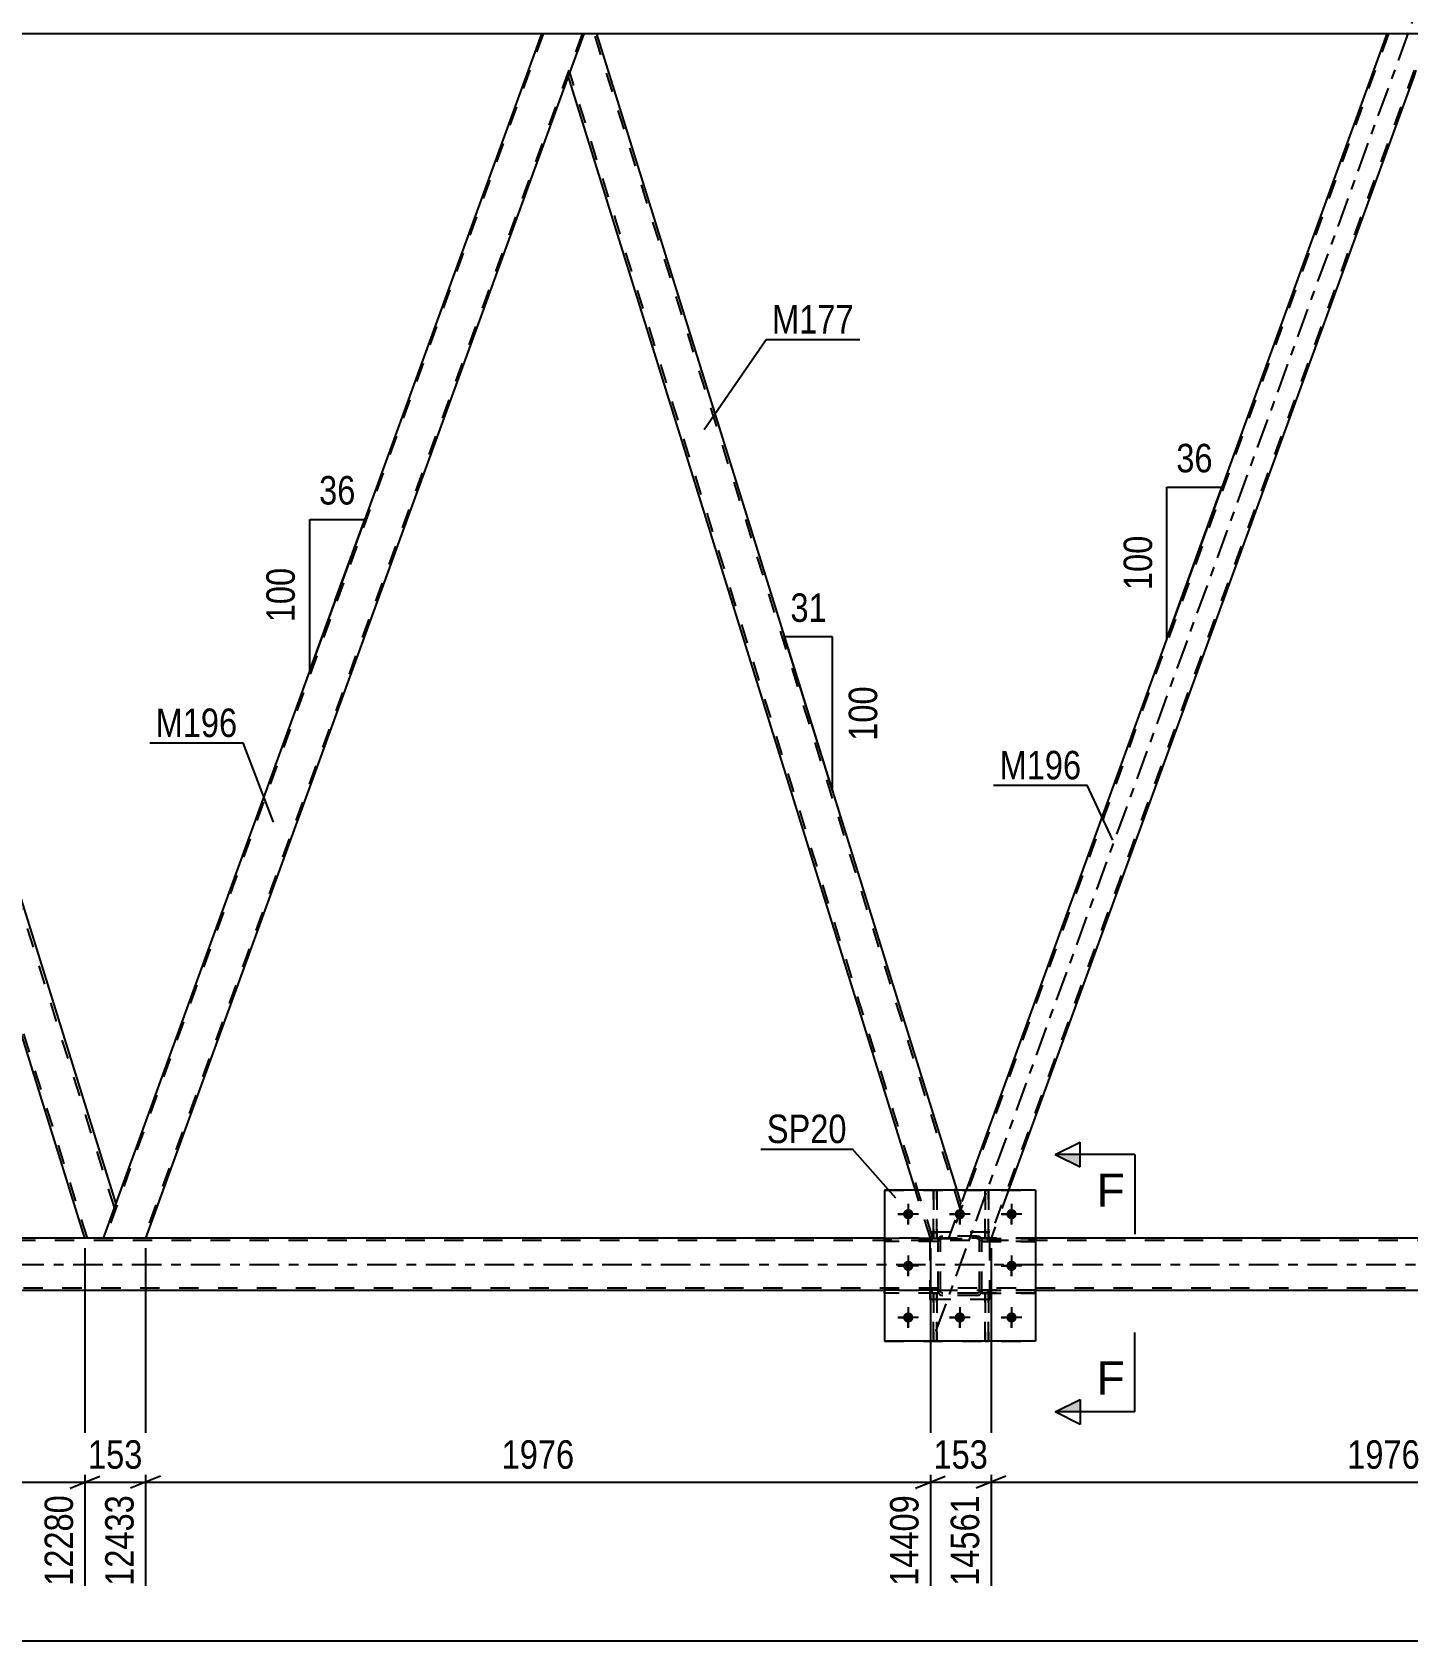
# Model space of a CAD drawing. Header units: millimetres. Extents: x 0 to 841, y 0 to 594.
# Drawn here: x 505 to 643.5, y 294.1 to 456 of the extents above; entities that cross this region are included whole.
import ezdxf

# ---------------------------------------------------------------- set-up
doc = ezdxf.new("R2010")
doc.units = ezdxf.units.MM
doc.linetypes.add('DXK_LINE_DOT2', pattern=[3.9198, 1.9599, -1.9599])
doc.linetypes.add('DXK_LINE_DOT3', pattern=[5.9187, 2.979, -0.9799, 0.9799, -0.9799])
doc.styles.add('Arial', font='ARIAL.TTF', dxfattribs={"height": 0.2})
doc.styles.add('Arial Narrow', font='ARIALN.TTF', dxfattribs={"height": 0.2})

# ---------------------------------------------------------------- blocks, each defined once
blk = doc.blocks.new('Part-814521776-3732 - 3269')
at = {"color": 7, "linetype": 'DXK_LINE_DOT3'}
blk.add_line((595.99, 325.18), (646.95, 465.19), dxfattribs=at)
at = {"color": 7, "linetype": 'DXK_LINE_DOT2'}
for p, q in [((641.57, 455.8), (597.45, 334.58)), ((645.49, 455.8), (601.36, 334.58)), ((645.66, 455.8), (644.13, 451.6)), ((597.28, 334.58), (599.03, 339.4)), ((603.29, 339.4), (601.54, 334.58)), ((601.54, 334.58), (597.28, 334.58))]:
    blk.add_line(p, q, dxfattribs=at)
at = {"color": 2, "linetype": 'Continuous'}
for p, q in [((641.4, 455.8), (599.03, 339.4)), ((645.66, 455.8), (641.4, 455.8)), ((644.13, 451.6), (603.29, 339.4))]:
    blk.add_line(p, q, dxfattribs=at)
blk = doc.blocks.new('Part-814521776-3477 - 3269')
at = {"color": 7, "linetype": 'DXK_LINE_DOT2'}
for p, q in [((595.75, 334.56), (595.75, 339.4)), ((595.75, 339.4), (596.07, 339.4)), ((596.07, 339.4), (596.07, 334.56)), ((595.75, 335.16), (596.07, 335.16)), ((596.07, 334.56), (595.75, 334.56))]:
    blk.add_line(p, q, dxfattribs=at)
blk = doc.blocks.new('Part-814521776-3480 - 3269')
at = {"color": 7, "linetype": 'DXK_LINE_DOT2'}
for p, q in [((600.95, 334.56), (600.95, 339.4)), ((600.95, 339.4), (601.27, 339.4)), ((601.27, 339.4), (601.27, 334.56)), ((600.95, 335.16), (601.27, 335.16)), ((601.27, 334.56), (600.95, 334.56))]:
    blk.add_line(p, q, dxfattribs=at)
blk = doc.blocks.new('Part-814521776-3491 - 3269')
at = {"color": 7, "linetype": 'DXK_LINE_DOT2'}
for p, q in [((595.75, 324.2), (595.75, 329.04)), ((595.75, 329.04), (596.07, 329.04)), ((596.07, 329.04), (596.07, 324.2)), ((595.75, 328.44), (596.07, 328.44)), ((596.07, 324.2), (595.75, 324.2))]:
    blk.add_line(p, q, dxfattribs=at)
blk = doc.blocks.new('Part-814521776-3494 - 3269')
at = {"color": 7, "linetype": 'DXK_LINE_DOT2'}
for p, q in [((600.95, 324.2), (600.95, 329.04)), ((600.95, 329.04), (601.27, 329.04)), ((601.27, 329.04), (601.27, 324.2)), ((600.95, 328.44), (601.27, 328.44)), ((601.27, 324.2), (600.95, 324.2))]:
    blk.add_line(p, q, dxfattribs=at)
blk = doc.blocks.new('Part-814521776-3647 - 3269')
at = {"color": 7, "linetype": 'DXK_LINE_DOT2'}
for p, q in [((596.2, 334.32), (596.23, 334.5)), ((596.23, 334.5), (596.2, 334.32)), ((596.2, 329.28), (596.2, 334.32)), ((596.44, 334.32), (596.45, 334.41)), ((596.44, 329.28), (596.44, 334.32)), ((596.45, 334.41), (596.51, 334.49)), ((596.49, 334.76), (596.68, 334.8)), ((596.68, 334.8), (596.49, 334.76)), ((596.51, 334.49), (596.58, 334.54)), ((596.58, 334.54), (596.68, 334.56)), ((600.12, 334.8), (596.68, 334.8)), ((596.68, 334.56), (600.12, 334.56)), ((600.12, 334.8), (600.3, 334.76)), ((600.3, 334.76), (600.12, 334.8)), ((600.12, 334.56), (600.21, 334.54)), ((600.21, 334.54), (600.29, 334.49)), ((600.29, 334.49), (600.34, 334.41)), ((600.34, 334.41), (600.36, 334.32)), ((600.36, 329.28), (600.36, 334.32)), ((600.56, 334.5), (600.6, 334.32)), ((600.6, 334.32), (600.56, 334.5)), ((600.6, 329.28), (600.6, 334.32)), ((596.23, 329.1), (596.2, 329.28)), ((596.2, 329.28), (596.23, 329.1)), ((596.45, 329.19), (596.44, 329.28)), ((596.51, 329.11), (596.45, 329.19)), ((596.68, 328.8), (596.49, 328.84)), ((596.49, 328.84), (596.68, 328.8)), ((596.58, 329.06), (596.51, 329.11)), ((596.68, 329.04), (596.58, 329.06)), ((600.12, 329.04), (596.68, 329.04)), ((600.12, 328.8), (596.68, 328.8)), ((600.21, 329.06), (600.12, 329.04)), ((600.3, 328.84), (600.12, 328.8)), ((600.12, 328.8), (600.3, 328.84)), ((600.29, 329.11), (600.21, 329.06)), ((600.34, 329.19), (600.29, 329.11)), ((600.36, 329.28), (600.34, 329.19)), ((600.6, 329.28), (600.56, 329.1)), ((600.56, 329.1), (600.6, 329.28))]:
    blk.add_line(p, q, dxfattribs=at)
at = {"color": 7, "linetype": 'DXK_LINE_DOT3'}
blk.add_line((598.4, 331.8), (598.4, 331.8), dxfattribs=at)
at = {"color": 7, "linetype": 'DXK_LINE_DOT2'}
for centre, start, end in [((596.68, 334.32), 112.5, 157.5), ((596.68, 334.32), 112.5, 157.5), ((600.12, 334.32), 22.5, 67.5), ((600.12, 334.32), 22.5, 67.5), ((596.68, 329.28), 202.5, 247.5), ((596.68, 329.28), 202.5, 247.5), ((600.12, 329.28), 292.5, 337.5), ((600.12, 329.28), 292.5, 337.5)]:
    blk.add_arc(centre, 0.48, start, end, dxfattribs=at)
blk = doc.blocks.new('Part-814521776-3526 - 3269')
at = {"color": 7, "linetype": 'DXK_LINE_DOT2'}
for p, q in [((596.2, 334.56), (590.8, 334.56)), ((590.8, 334.24), (590.8, 334.56)), ((596.2, 334.24), (590.8, 334.24)), ((595.6, 334.24), (595.6, 334.56)), ((596.2, 334.56), (596.2, 334.24))]:
    blk.add_line(p, q, dxfattribs=at)
blk = doc.blocks.new('Part-814521776-3527 - 3269')
at = {"color": 7, "linetype": 'DXK_LINE_DOT2'}
for p, q in [((596.2, 329.36), (590.8, 329.36)), ((590.8, 329.04), (590.8, 329.36)), ((596.2, 329.04), (590.8, 329.04)), ((595.6, 329.04), (595.6, 329.36)), ((596.2, 329.36), (596.2, 329.04))]:
    blk.add_line(p, q, dxfattribs=at)
blk = doc.blocks.new('Part-814521776-3531 - 3269')
at = {"color": 7, "linetype": 'DXK_LINE_DOT2'}
for p, q in [((601.4, 335.2), (595.4, 335.2)), ((595.4, 328.4), (595.4, 335.2)), ((601.4, 328.4), (601.4, 335.2)), ((601.4, 328.4), (595.4, 328.4))]:
    blk.add_line(p, q, dxfattribs=at)
blk = doc.blocks.new('Part-814521776-3659 - 3269')
at = {"color": 7, "linetype": 'DXK_LINE_DOT2'}
for p, q in [((556.43, 455.8), (512.31, 334.58)), ((560.35, 455.8), (516.23, 334.58)), ((560.52, 455.8), (558.99, 451.6)), ((513.39, 338), (512.14, 334.58)), ((516.4, 334.58), (512.14, 334.58))]:
    blk.add_line(p, q, dxfattribs=at)
at = {"color": 2, "linetype": 'Continuous'}
for p, q in [((556.26, 455.8), (513.39, 338)), ((560.52, 455.8), (556.26, 455.8)), ((558.99, 451.6), (516.4, 334.58))]:
    blk.add_line(p, q, dxfattribs=at)
blk = doc.blocks.new('Part-814521776-3695 - 3269')
at = {"color": 7, "linetype": 'DXK_LINE_DOT2'}
for p, q in [((600.6, 329.04), (600.6, 329.36)), ((600.6, 329.36), (606, 329.36)), ((606, 329.04), (600.6, 329.04)), ((601.2, 329.04), (601.2, 329.36)), ((606, 329.36), (606, 329.04))]:
    blk.add_line(p, q, dxfattribs=at)
blk = doc.blocks.new('Part-814521776-3562 - 3269')
at = {"color": 2, "linetype": 'Continuous'}
for p, q in [((560.52, 455.8), (558.99, 451.6)), ((561.84, 455.8), (560.52, 455.8)), ((598.12, 339.4), (561.84, 455.8)), ((593.93, 339.4), (558.97, 451.55))]:
    blk.add_line(p, q, dxfattribs=at)
at = {"color": 7, "linetype": 'DXK_LINE_DOT2'}
for p, q in [((598.41, 337.68), (561.59, 455.8)), ((595.68, 334.58), (559.11, 451.92)), ((558.99, 451.6), (558.97, 451.55)), ((595.43, 334.58), (593.93, 339.4)), ((598.54, 338.05), (598.12, 339.4)), ((597.28, 334.58), (598.54, 338.05)), ((595.43, 334.58), (597.28, 334.58))]:
    blk.add_line(p, q, dxfattribs=at)
blk = doc.blocks.new('Part-814521776-3649 - 3269')
at = {"color": 7, "linetype": 'DXK_LINE_DOT2'}
for p, q in [((590.8, 339.4), (606, 339.4)), ((590.8, 339.4), (590.8, 324.2)), ((606, 339.4), (606, 324.2)), ((590.8, 324.2), (606, 324.2))]:
    blk.add_line(p, q, dxfattribs=at)
blk = doc.blocks.new('Part-814521776-3574 - 3269')
at = {"color": 7, "linetype": 'DXK_LINE_DOT2'}
for p, q in [((601.27, 329.04), (600.95, 329.04)), ((600.95, 329.04), (600.95, 324.2)), ((601.27, 324.2), (601.27, 329.04)), ((600.95, 328.44), (601.27, 328.44)), ((600.95, 324.2), (601.27, 324.2))]:
    blk.add_line(p, q, dxfattribs=at)
blk = doc.blocks.new('Part-814521776-3575 - 3269')
at = {"color": 7, "linetype": 'DXK_LINE_DOT2'}
for p, q in [((606, 334.56), (600.6, 334.56)), ((600.6, 334.56), (600.6, 334.24)), ((600.6, 334.24), (606, 334.24)), ((601.2, 334.24), (601.2, 334.56)), ((606, 334.24), (606, 334.56))]:
    blk.add_line(p, q, dxfattribs=at)
blk = doc.blocks.new('Part-814521776-3576 - 3269')
at = {"color": 7, "linetype": 'DXK_LINE_DOT2'}
for p, q in [((606, 329.36), (600.6, 329.36)), ((600.6, 329.36), (600.6, 329.04)), ((600.6, 329.04), (606, 329.04)), ((601.2, 329.04), (601.2, 329.36)), ((606, 329.04), (606, 329.36))]:
    blk.add_line(p, q, dxfattribs=at)
blk = doc.blocks.new('Part-814521776-3626 - 3269')
at = {"color": 7, "linetype": 'DXK_LINE_DOT2'}
for p, q in [((600.6, 334.24), (600.6, 334.56)), ((600.6, 334.56), (606, 334.56)), ((606, 334.24), (600.6, 334.24)), ((601.2, 334.24), (601.2, 334.56)), ((606, 334.56), (606, 334.24))]:
    blk.add_line(p, q, dxfattribs=at)
blk = doc.blocks.new('Part-814521776-3636 - 3269')
at = {"color": 2, "linetype": 'Continuous'}
for p, q in [((475.39, 455.8), (473.86, 451.6)), ((476.71, 455.8), (475.39, 455.8)), ((476.71, 455.8), (513.41, 338.05)), ((510.3, 334.58), (473.84, 451.55)), ((513.24, 337.59), (512.14, 334.58)), ((513.39, 337.99), (513.24, 337.59)), ((513.39, 338), (513.39, 337.99))]:
    blk.add_line(p, q, dxfattribs=at)
at = {"color": 7, "linetype": 'DXK_LINE_DOT2'}
for p, q in [((513.27, 337.68), (476.45, 455.8)), ((510.55, 334.58), (473.98, 451.92)), ((473.86, 451.6), (473.84, 451.55)), ((513.24, 337.59), (513.33, 337.83)), ((513.41, 338.05), (513.39, 338)), ((512.14, 334.58), (510.3, 334.58))]:
    blk.add_line(p, q, dxfattribs=at)
blk = doc.blocks.new('Part-814521776-3640 - 3269')
at = {"color": 2, "linetype": 'Continuous'}
blk.add_line((601.27, 339.4), (600.95, 339.4), dxfattribs=at)
at = {"color": 7, "linetype": 'DXK_LINE_DOT2'}
for p, q in [((600.95, 339.4), (600.95, 334.56)), ((601.27, 334.56), (601.27, 339.4)), ((600.95, 335.16), (601.27, 335.16)), ((600.95, 334.56), (601.27, 334.56))]:
    blk.add_line(p, q, dxfattribs=at)
blk = doc.blocks.new('Part-814521776-3643 - 3269')
at = {"color": 2, "linetype": 'Continuous'}
blk.add_line((596.07, 339.4), (595.75, 339.4), dxfattribs=at)
at = {"color": 7, "linetype": 'DXK_LINE_DOT2'}
for p, q in [((595.75, 339.4), (595.75, 334.56)), ((596.07, 334.56), (596.07, 339.4)), ((595.75, 335.16), (596.07, 335.16)), ((595.75, 334.56), (596.07, 334.56))]:
    blk.add_line(p, q, dxfattribs=at)
blk = doc.blocks.new('Part-814521776-3654 - 3269')
at = {"color": 2, "linetype": 'Continuous'}
for p, q in [((606, 339.4), (590.8, 339.4)), ((590.8, 339.4), (590.8, 324.2)), ((606, 339.4), (606, 324.2)), ((606, 324.2), (590.8, 324.2))]:
    blk.add_line(p, q, dxfattribs=at)
blk = doc.blocks.new('Part-814521776-3660 - 3269')
at = {"color": 7, "linetype": 'DXK_LINE_DOT2'}
for p, q in [((596.2, 329.36), (590.8, 329.36)), ((590.8, 329.36), (590.8, 329.04)), ((596.2, 329.04), (590.8, 329.04)), ((595.6, 329.04), (595.6, 329.36)), ((596.2, 329.04), (596.2, 329.36))]:
    blk.add_line(p, q, dxfattribs=at)
blk = doc.blocks.new('Part-814521776-3675 - 3269')
at = {"color": 2, "linetype": 'Continuous'}
for p, q in [((556.26, 455.8), (476.71, 455.8)), ((641.4, 455.8), (561.84, 455.8))]:
    blk.add_line(p, q, dxfattribs=at)
at = {"color": 7, "linetype": 'DXK_LINE_DOT2'}
for p, q in [((561.84, 455.8), (556.26, 455.8)), ((646.97, 455.8), (641.4, 455.8))]:
    blk.add_line(p, q, dxfattribs=at)
blk = doc.blocks.new('Part-814521776-3697 - 3269')
at = {"color": 7, "linetype": 'DXK_LINE_DOT2'}
for p, q in [((596.2, 334.32), (596.23, 334.5)), ((596.23, 334.5), (596.2, 334.32)), ((596.2, 329.28), (596.2, 334.32)), ((596.44, 334.32), (596.45, 334.41)), ((596.44, 329.28), (596.44, 334.32)), ((596.45, 334.41), (596.51, 334.49)), ((596.49, 334.76), (596.68, 334.8)), ((596.68, 334.8), (596.49, 334.76)), ((596.51, 334.49), (596.58, 334.54)), ((596.58, 334.54), (596.68, 334.56)), ((600.12, 334.8), (596.68, 334.8)), ((596.68, 334.56), (600.12, 334.56)), ((600.12, 334.8), (600.3, 334.76)), ((600.3, 334.76), (600.12, 334.8)), ((600.12, 334.56), (600.21, 334.54)), ((600.21, 334.54), (600.29, 334.49)), ((600.29, 334.49), (600.34, 334.41)), ((600.34, 334.41), (600.36, 334.32)), ((600.36, 329.28), (600.36, 334.32)), ((600.56, 334.5), (600.6, 334.32)), ((600.6, 334.32), (600.56, 334.5)), ((600.6, 329.28), (600.6, 334.32)), ((596.23, 329.1), (596.2, 329.28)), ((596.2, 329.28), (596.23, 329.1)), ((596.45, 329.19), (596.44, 329.28)), ((596.51, 329.11), (596.45, 329.19)), ((596.68, 328.8), (596.49, 328.84)), ((596.49, 328.84), (596.68, 328.8)), ((596.58, 329.06), (596.51, 329.11)), ((596.68, 329.04), (596.58, 329.06)), ((600.12, 329.04), (596.68, 329.04)), ((600.12, 328.8), (596.68, 328.8)), ((600.21, 329.06), (600.12, 329.04)), ((600.3, 328.84), (600.12, 328.8)), ((600.12, 328.8), (600.3, 328.84)), ((600.29, 329.11), (600.21, 329.06)), ((600.34, 329.19), (600.29, 329.11)), ((600.36, 329.28), (600.34, 329.19)), ((600.6, 329.28), (600.56, 329.1)), ((600.56, 329.1), (600.6, 329.28))]:
    blk.add_line(p, q, dxfattribs=at)
at = {"color": 7, "linetype": 'DXK_LINE_DOT3'}
blk.add_line((598.4, 331.8), (598.4, 331.8), dxfattribs=at)
at = {"color": 7, "linetype": 'DXK_LINE_DOT2'}
for centre, start, end in [((596.68, 334.32), 112.5, 157.5), ((596.68, 334.32), 112.5, 157.5), ((600.12, 334.32), 22.5, 67.5), ((600.12, 334.32), 22.5, 67.5), ((596.68, 329.28), 202.5, 247.5), ((596.68, 329.28), 202.5, 247.5), ((600.12, 329.28), 292.5, 337.5), ((600.12, 329.28), 292.5, 337.5)]:
    blk.add_arc(centre, 0.48, start, end, dxfattribs=at)
blk = doc.blocks.new('Part-814521776-3698 - 3269')
at = {"color": 7, "linetype": 'DXK_LINE_DOT2'}
for p, q in [((601.4, 335.2), (595.4, 335.2)), ((595.4, 328.4), (595.4, 335.2)), ((601.4, 328.4), (601.4, 335.2)), ((601.4, 328.4), (595.4, 328.4))]:
    blk.add_line(p, q, dxfattribs=at)
blk = doc.blocks.new('Part-814521776-3705 - 3269')
at = {"color": 7, "linetype": 'DXK_LINE_DOT2'}
for p, q in [((596.07, 329.04), (595.75, 329.04)), ((595.75, 329.04), (595.75, 324.2)), ((596.07, 324.2), (596.07, 329.04)), ((595.75, 328.44), (596.07, 328.44)), ((595.75, 324.2), (596.07, 324.2))]:
    blk.add_line(p, q, dxfattribs=at)
blk = doc.blocks.new('Bolt-814521776-3713 - 3269')
at = {"color": 1, "linetype": 'Continuous'}
for p, q in [((592.16, 337), (592.85, 337)), ((593.2, 338.04), (593.2, 337.35)), ((594.24, 337), (593.54, 337)), ((597.36, 337), (598.05, 337)), ((598.4, 338.04), (598.4, 337.35)), ((599.44, 337), (598.74, 337)), ((602.56, 337), (603.25, 337)), ((603.6, 338.04), (603.6, 337.35)), ((604.64, 337), (603.94, 337)), ((593.2, 335.96), (593.2, 336.65)), ((598.4, 335.96), (598.4, 336.65)), ((603.6, 335.96), (603.6, 336.65)), ((593.2, 332.84), (593.2, 332.15)), ((603.6, 332.84), (603.6, 332.15)), ((592.16, 331.8), (592.85, 331.8)), ((593.2, 330.76), (593.2, 331.45)), ((594.24, 331.8), (593.54, 331.8)), ((602.56, 331.8), (603.25, 331.8)), ((603.6, 330.76), (603.6, 331.45)), ((604.64, 331.8), (603.94, 331.8)), ((593.2, 327.64), (593.2, 326.95)), ((598.4, 327.64), (598.4, 326.95)), ((603.6, 327.64), (603.6, 326.95)), ((592.16, 326.6), (592.85, 326.6)), ((593.2, 325.56), (593.2, 326.25)), ((594.24, 326.6), (593.54, 326.6)), ((597.36, 326.6), (598.05, 326.6)), ((598.4, 325.56), (598.4, 326.25)), ((599.44, 326.6), (598.74, 326.6)), ((602.56, 326.6), (603.25, 326.6)), ((603.6, 325.56), (603.6, 326.25)), ((604.64, 326.6), (603.94, 326.6))]:
    blk.add_line(p, q, dxfattribs=at)
blk = doc.blocks.new('Bolt-814521776-3714 - 3269')
at = {"linetype": 'Continuous'}
for points in [[(593.72, 337, -1), (592.68, 337, -1)], [(598.92, 337, -1), (597.88, 337, -1)], [(604.12, 337, -1), (603.08, 337, -1)], [(593.72, 331.8, -1), (592.68, 331.8, -1)], [(604.12, 331.8, -1), (603.08, 331.8, -1)], [(593.72, 326.6, -1), (592.68, 326.6, -1)], [(598.92, 326.6, -1), (597.88, 326.6, -1)], [(604.12, 326.6, -1), (603.08, 326.6, -1)]]:
    blk.add_hatch(color=1, dxfattribs=at).paths.add_polyline_path(points)
at = {"color": 1, "linetype": 'Continuous'}
for p, q in [((594.24, 337), (592.16, 337)), ((593.2, 338.04), (593.2, 335.96)), ((599.44, 337), (597.36, 337)), ((598.4, 338.04), (598.4, 335.96)), ((604.64, 337), (602.56, 337)), ((603.6, 338.04), (603.6, 335.96)), ((593.2, 332.84), (593.2, 330.76)), ((603.6, 332.84), (603.6, 330.76)), ((594.24, 331.8), (592.16, 331.8)), ((604.64, 331.8), (602.56, 331.8)), ((593.2, 327.64), (593.2, 325.56)), ((598.4, 327.64), (598.4, 325.56)), ((603.6, 327.64), (603.6, 325.56)), ((594.24, 326.6), (592.16, 326.6)), ((599.44, 326.6), (597.36, 326.6)), ((604.64, 326.6), (602.56, 326.6))]:
    blk.add_line(p, q, dxfattribs=at)
blk = doc.blocks.new('Part-814521776-3747 - 3269')
at = {"color": 7, "linetype": 'DXK_LINE_DOT2'}
for p, q in [((740.5, 334.34), (65.21, 334.34)), ((606, 334.58), (590.8, 334.58)), ((741.25, 329.54), (65.21, 329.54)), ((606, 329.3), (590.8, 329.3))]:
    blk.add_line(p, q, dxfattribs=at)
at = {"color": 2, "linetype": 'Continuous'}
for p, q in [((590.8, 334.58), (350.59, 334.58)), ((740.46, 334.58), (606, 334.58)), ((590.8, 329.3), (350.59, 329.3)), ((741.29, 329.3), (606, 329.3))]:
    blk.add_line(p, q, dxfattribs=at)
at = {"color": 7, "linetype": 'DXK_LINE_DOT3'}
blk.add_line((65.21, 331.94), (740.88, 331.94), dxfattribs=at)
blk = doc.blocks.new('Part-814521776-3748 - 3269')
at = {"color": 7, "linetype": 'DXK_LINE_DOT2'}
for p, q in [((596.2, 334.56), (590.8, 334.56)), ((590.8, 334.56), (590.8, 334.24)), ((596.2, 334.24), (590.8, 334.24)), ((595.6, 334.24), (595.6, 334.56)), ((596.2, 334.24), (596.2, 334.56))]:
    blk.add_line(p, q, dxfattribs=at)
blk = doc.blocks.new('StraightDimension-814521776-4502 - 3269')
at = {"color": 7, "linetype": 'Continuous'}
for p, q in [((601.54, 333.58), (601.54, 299.59)), ((680.57, 333.58), (680.57, 299.59)), ((603.04, 310.63), (600.04, 309.43)), ((601.54, 310.03), (680.57, 310.03)), ((679.07, 309.43), (682.07, 310.63))]:
    blk.add_line(p, q, dxfattribs=at)
at = {"color": 0}
blk.add_wipeout([(645.31, 310.78), (645.31, 314.98), (636.8, 314.98), (636.8, 310.78)], dxfattribs=at)
at = {"color": 0, "linetype": 'Continuous'}
blk.add_wipeout([(679.97, 309.33), (675.77, 309.33), (675.77, 298.99), (679.97, 298.99)], dxfattribs=at)
at = {"color": 3, "style": 'Arial Narrow'}
blk.add_text('1976', height=2.863, dxfattribs=at).set_placement((637.4, 311.38))
at = {"color": 3, "linetype": 'Continuous', "style": 'Arial Narrow'}
blk.add_text('16537', height=2.863, rotation=90.0002, dxfattribs=at).set_placement((679.37, 299.59))
blk = doc.blocks.new('StraightDimension-814521776-4464 - 3269')
at = {"color": 7, "linetype": 'Continuous'}
for p, q in [((516.4, 333.58), (516.4, 299.59)), ((595.43, 333.58), (595.43, 299.59)), ((517.9, 310.63), (514.9, 309.43)), ((516.4, 310.03), (595.43, 310.03)), ((593.93, 309.43), (596.93, 310.63))]:
    blk.add_line(p, q, dxfattribs=at)
at = {"color": 0}
blk.add_wipeout([(560.17, 310.78), (560.17, 314.98), (551.66, 314.98), (551.66, 310.78)], dxfattribs=at)
at = {"color": 0, "linetype": 'Continuous'}
blk.add_wipeout([(594.83, 309.33), (590.63, 309.33), (590.63, 298.99), (594.83, 298.99)], dxfattribs=at)
at = {"color": 3, "style": 'Arial Narrow'}
blk.add_text('1976', height=2.863, dxfattribs=at).set_placement((552.26, 311.38))
at = {"color": 3, "linetype": 'Continuous', "style": 'Arial Narrow'}
blk.add_text('14409', height=2.863, rotation=90.0002, dxfattribs=at).set_placement((594.23, 299.59))
blk = doc.blocks.new('StraightDimension-814521776-4563 - 3269')
at = {"color": 7, "linetype": 'Continuous'}
blk.add_line((54.35, 294.06), (793.65, 294.06), dxfattribs=at)
blk = doc.blocks.new('AngleDimension-814521776-3783 - 3269')
at = {"color": 7, "linetype": 'Continuous'}
for p, q in [((619.25, 410.16), (624.79, 410.16)), ((619.25, 394.94), (624.79, 410.16)), ((619.25, 394.94), (619.25, 410.16)), ((621.09, 400), (624.79, 410.16))]:
    blk.add_line(p, q, dxfattribs=at)
at = {"color": 0}
for points in [[(624.45, 411.06), (624.45, 415.26), (619.59, 415.26), (619.59, 411.06)], [(618.35, 405.89), (614.15, 405.89), (614.15, 399.21), (618.35, 399.21)]]:
    blk.add_wipeout(points, dxfattribs=at)
at = {"color": 3, "style": 'Arial Narrow'}
blk.add_text('36', height=2.863, dxfattribs=at).set_placement((620.19, 411.66))
blk.add_text('100', height=2.863, rotation=90.0002, dxfattribs=at).set_placement((617.75, 399.81))
blk = doc.blocks.new('AngleDimension-814521776-3797 - 3269')
at = {"color": 7, "linetype": 'Continuous'}
for p, q in [((583.01, 387.87), (580.75, 395.11)), ((585.57, 395.11), (580.75, 395.11)), ((585.57, 379.65), (580.75, 395.11)), ((585.57, 379.65), (585.57, 395.11))]:
    blk.add_line(p, q, dxfattribs=at)
at = {"color": 0}
for points in [[(585.59, 396.01), (585.59, 400.21), (580.74, 400.21), (580.74, 396.01)], [(590.67, 390.72), (586.47, 390.72), (586.47, 384.04), (590.67, 384.04)]]:
    blk.add_wipeout(points, dxfattribs=at)
at = {"color": 3, "style": 'Arial Narrow'}
blk.add_text('31', height=2.863, dxfattribs=at).set_placement((581.34, 396.61))
blk.add_text('100', height=2.863, rotation=90.0002, dxfattribs=at).set_placement((590.07, 384.64))
blk = doc.blocks.new('AngleDimension-814521776-3811 - 3269')
at = {"color": 7, "linetype": 'Continuous'}
for p, q in [((532.93, 406.92), (538.48, 406.92)), ((532.93, 391.7), (538.48, 406.92)), ((532.93, 391.7), (532.93, 406.92)), ((535.51, 398.78), (538.48, 406.92))]:
    blk.add_line(p, q, dxfattribs=at)
at = {"color": 0}
for points in [[(538.13, 407.82), (538.13, 412.02), (533.28, 412.02), (533.28, 407.82)], [(532.03, 402.65), (527.83, 402.65), (527.83, 395.97), (532.03, 395.97)]]:
    blk.add_wipeout(points, dxfattribs=at)
at = {"color": 3, "style": 'Arial Narrow'}
blk.add_text('36', height=2.863, dxfattribs=at).set_placement((533.88, 408.42))
blk.add_text('100', height=2.863, rotation=90.0002, dxfattribs=at).set_placement((531.43, 396.57))
blk = doc.blocks.new('StraightDimension-814521776-4426 - 3269')
at = {"color": 7, "linetype": 'Continuous'}
for p, q in [((431.27, 333.58), (431.27, 299.59)), ((510.3, 333.58), (510.3, 299.59)), ((432.77, 310.63), (429.77, 309.43)), ((431.27, 310.03), (510.3, 310.03)), ((508.8, 309.43), (511.8, 310.63))]:
    blk.add_line(p, q, dxfattribs=at)
at = {"color": 0}
blk.add_wipeout([(475.04, 310.78), (475.04, 314.98), (466.53, 314.98), (466.53, 310.78)], dxfattribs=at)
at = {"color": 0, "linetype": 'Continuous'}
blk.add_wipeout([(509.7, 309.33), (505.5, 309.33), (505.5, 298.99), (509.7, 298.99)], dxfattribs=at)
at = {"color": 3, "style": 'Arial Narrow'}
blk.add_text('1976', height=2.863, dxfattribs=at).set_placement((467.13, 311.38))
at = {"color": 3, "linetype": 'Continuous', "style": 'Arial Narrow'}
blk.add_text('12280', height=2.863, rotation=90.0002, dxfattribs=at).set_placement((509.1, 299.59))
blk = doc.blocks.new('StraightDimension-814521776-4445 - 3269')
at = {"color": 7, "linetype": 'Continuous'}
for p, q in [((510.3, 333.58), (510.3, 299.59)), ((516.4, 333.58), (516.4, 299.59)), ((508.8, 309.43), (511.8, 310.63)), ((510.3, 310.03), (516.4, 310.03)), ((517.9, 310.63), (514.9, 309.43))]:
    blk.add_line(p, q, dxfattribs=at)
at = {"color": 0}
blk.add_wipeout([(516.69, 310.78), (516.69, 314.98), (510.01, 314.98), (510.01, 310.78)], dxfattribs=at)
at = {"color": 0, "linetype": 'Continuous'}
blk.add_wipeout([(515.8, 309.33), (511.6, 309.33), (511.6, 298.99), (515.8, 298.99)], dxfattribs=at)
at = {"color": 3, "style": 'Arial Narrow'}
blk.add_text('153', height=2.863, dxfattribs=at).set_placement((510.61, 311.38))
at = {"color": 3, "linetype": 'Continuous', "style": 'Arial Narrow'}
blk.add_text('12433', height=2.863, rotation=90.0002, dxfattribs=at).set_placement((515.2, 299.59))
blk = doc.blocks.new('StraightDimension-814521776-4483 - 3269')
at = {"color": 7, "linetype": 'Continuous'}
for p, q in [((595.43, 333.58), (595.43, 299.59)), ((601.54, 333.58), (601.54, 299.59)), ((593.93, 309.43), (596.93, 310.63)), ((595.43, 310.03), (601.54, 310.03)), ((603.04, 310.63), (600.04, 309.43))]:
    blk.add_line(p, q, dxfattribs=at)
at = {"color": 0}
blk.add_wipeout([(601.83, 310.78), (601.83, 314.98), (595.14, 314.98), (595.14, 310.78)], dxfattribs=at)
at = {"color": 0, "linetype": 'Continuous'}
blk.add_wipeout([(600.94, 309.33), (596.74, 309.33), (596.74, 298.99), (600.94, 298.99)], dxfattribs=at)
at = {"color": 3, "style": 'Arial Narrow'}
blk.add_text('153', height=2.863, dxfattribs=at).set_placement((595.74, 311.38))
at = {"color": 3, "linetype": 'Continuous', "style": 'Arial Narrow'}
blk.add_text('14561', height=2.863, rotation=90.0002, dxfattribs=at).set_placement((600.34, 299.59))
blk = doc.blocks.new('SectionMark-814521776-4887 - 3269')
at = {"linetype": 'Continuous'}
for points in [[(610.5, 343), (610.5, 341.75), (608, 343)], [(610.5, 318.34), (610.5, 317.09), (608, 317.09)]]:
    blk.add_hatch(color=6, dxfattribs=at).paths.add_polyline_path(points)
at = {"color": 6, "linetype": 'Continuous'}
for p, q in [((608, 343), (610.5, 344.25)), ((610.5, 341.75), (610.5, 344.25)), ((616, 343), (608, 343)), ((608, 343), (610.5, 341.75)), ((616, 343), (616, 335)), ((616, 317.09), (616, 325.09)), ((608, 317.09), (610.5, 318.34)), ((610.5, 318.34), (610.5, 315.84)), ((616, 317.09), (608, 317.09)), ((610.5, 315.84), (608, 317.09))]:
    blk.add_line(p, q, dxfattribs=at)
at = {"color": 0, "linetype": 'Continuous'}
for points in [[(615, 337.75), (615, 341.25), (612.15, 341.25), (612.15, 337.75)], [(615, 318.84), (615, 322.34), (612.15, 322.34), (612.15, 318.84)]]:
    blk.add_wipeout(points, dxfattribs=at)
at = {"color": 3, "linetype": 'Continuous', "style": 'Arial'}
for p in [(612.15, 337.75), (612.15, 318.84)]:
    blk.add_text('F', height=3.34, dxfattribs=at).set_placement(p)
blk = doc.blocks.new('Mark-814521776-3728 - 3269')
at = {"color": 0}
blk.add_wipeout([(610.63, 380.76), (610.63, 383.76), (602.4, 383.76), (602.4, 380.76)], dxfattribs=at)
blk.add_wipeout([(610.63, 380.76), (610.63, 383.76), (602.4, 383.76), (602.4, 380.76)], dxfattribs=at)
at = {"color": 30, "linetype": 'Continuous'}
for p in [(601.8, 380.16), (613.81, 374.65)]:
    blk.add_line(p, (611.23, 380.16), dxfattribs=at)
at = {"color": 3, "style": 'Arial Narrow'}
blk.add_text('M196', height=2.863, dxfattribs=at).set_placement((602.4, 380.76))
blk = doc.blocks.new('Mark-814521776-3558 - 3269')
at = {"color": 0}
blk.add_wipeout([(587.71, 425.63), (587.71, 428.63), (579.49, 428.63), (579.49, 425.63)], dxfattribs=at)
blk.add_wipeout([(587.71, 425.63), (587.71, 428.63), (579.49, 428.63), (579.49, 425.63)], dxfattribs=at)
at = {"color": 30, "linetype": 'Continuous'}
for p, q in [((572.65, 415.96), (578.89, 425.03)), ((578.89, 425.03), (588.31, 425.03))]:
    blk.add_line(p, q, dxfattribs=at)
at = {"color": 3, "style": 'Arial Narrow'}
blk.add_text('M177', height=2.863, dxfattribs=at).set_placement((579.49, 425.63))
blk = doc.blocks.new('Mark-814521776-3650 - 3269')
at = {"color": 0}
blk.add_wipeout([(587, 344.15), (587, 347.15), (578.96, 347.15), (578.96, 344.15)], dxfattribs=at)
blk.add_wipeout([(587, 344.15), (587, 347.15), (578.96, 347.15), (578.96, 344.15)], dxfattribs=at)
at = {"color": 30, "linetype": 'Continuous'}
for p in [(578.36, 343.55), (591.95, 338.61)]:
    blk.add_line(p, (587.6, 343.55), dxfattribs=at)
at = {"color": 3, "style": 'Arial Narrow'}
blk.add_text('SP20', height=2.863, dxfattribs=at).set_placement((578.96, 344.15))
blk = doc.blocks.new('Mark-814521776-3655 - 3269')
at = {"color": 0}
blk.add_wipeout([(525.64, 385.02), (525.64, 388.02), (517.42, 388.02), (517.42, 385.02)], dxfattribs=at)
blk.add_wipeout([(525.64, 385.02), (525.64, 388.02), (517.42, 388.02), (517.42, 385.02)], dxfattribs=at)
at = {"color": 30, "linetype": 'Continuous'}
for p in [(516.82, 384.42), (529.28, 376.45)]:
    blk.add_line(p, (526.24, 384.42), dxfattribs=at)
at = {"color": 3, "style": 'Arial Narrow'}
blk.add_text('M196', height=2.863, dxfattribs=at).set_placement((517.42, 385.02))

msp = doc.modelspace()

# ---------------------------------------------------------------- block references
for name in ['Part-814521776-3732 - 3269', 'Part-814521776-3675 - 3269', 'Part-814521776-3636 - 3269', 'Part-814521776-3659 - 3269', 'Part-814521776-3562 - 3269', 'Part-814521776-3649 - 3269', 'Part-814521776-3654 - 3269', 'Part-814521776-3477 - 3269', 'Part-814521776-3643 - 3269', 'Part-814521776-3480 - 3269', 'Part-814521776-3640 - 3269', 'Bolt-814521776-3713 - 3269', 'Bolt-814521776-3714 - 3269', 'Part-814521776-3531 - 3269', 'Part-814521776-3698 - 3269', 'Part-814521776-3747 - 3269', 'Part-814521776-3526 - 3269', 'Part-814521776-3748 - 3269', 'Part-814521776-3647 - 3269', 'Part-814521776-3697 - 3269', 'Part-814521776-3575 - 3269', 'Part-814521776-3626 - 3269', 'Part-814521776-3527 - 3269', 'Part-814521776-3660 - 3269', 'Part-814521776-3491 - 3269', 'Part-814521776-3705 - 3269', 'Part-814521776-3695 - 3269', 'Part-814521776-3576 - 3269', 'Part-814521776-3494 - 3269', 'Part-814521776-3574 - 3269']:
    msp.add_blockref(name, (0, 0))

# ---------------------------------------------------------------- next in the draw order: block references
for name in ['StraightDimension-814521776-4464 - 3269', 'StraightDimension-814521776-4502 - 3269']:
    msp.add_blockref(name, (0, 0))

# ---------------------------------------------------------------- next in the draw order: block references
msp.add_blockref('StraightDimension-814521776-4563 - 3269', (0, 0))

# ---------------------------------------------------------------- next in the draw order: block references
for name in ['Mark-814521776-3558 - 3269', 'AngleDimension-814521776-3783 - 3269', 'AngleDimension-814521776-3811 - 3269', 'AngleDimension-814521776-3797 - 3269', 'Mark-814521776-3655 - 3269', 'Mark-814521776-3728 - 3269', 'Mark-814521776-3650 - 3269', 'SectionMark-814521776-4887 - 3269', 'StraightDimension-814521776-4426 - 3269', 'StraightDimension-814521776-4483 - 3269']:
    msp.add_blockref(name, (0, 0))

# ---------------------------------------------------------------- next in the draw order: block references
msp.add_blockref('StraightDimension-814521776-4445 - 3269', (0, 0))

doc.saveas('drawing.dxf')
